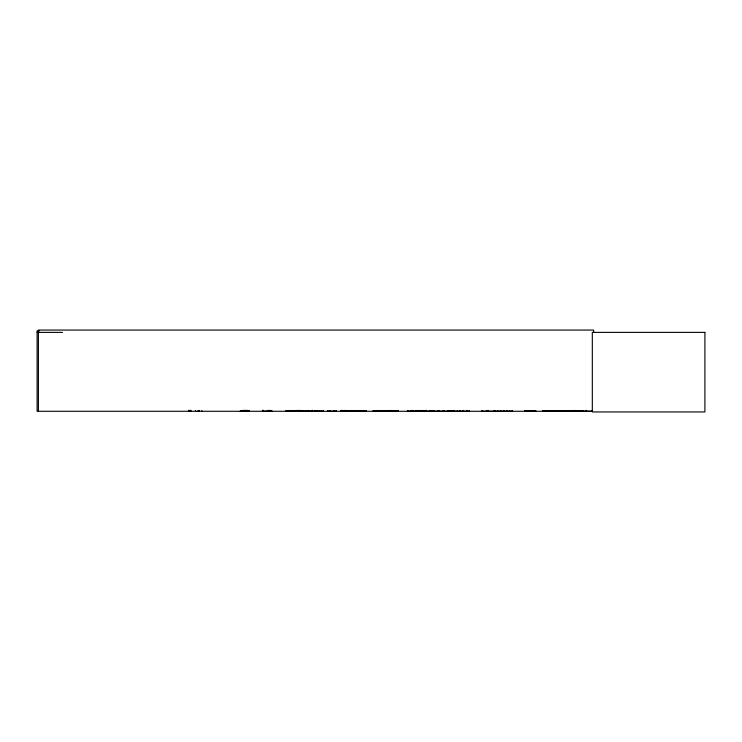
<?xml version="1.0" encoding="UTF-8"?>
<svg xmlns="http://www.w3.org/2000/svg" width="742" height="742" viewBox="0 0 742 742"><rect width="100%" height="100%" fill="white"/><g stroke="black" fill="none" stroke-linecap="round" stroke-linejoin="round"><path stroke-width="1.11" d="M437.984 411.105L438.058 410.614L437.984 411.272M457.341 411.244L457.341 410.614M497.724 411.244L497.724 410.614M509.652 411.244L509.661 410.614M448.094 411.244L448.112 410.614M460.04 411.17L460.04 410.614M580.133 410.614L579.734 411.272L579.892 410.614M449.884 411.17L449.958 410.614M568.289 411.17L567.027 411.226L567.482 410.743L568.112 411.207L567.426 410.985M591.81 411.189L591.819 410.614M407.534 411.17L407.571 410.614M415.826 411.189L415.882 410.614M391.294 411.189L391.331 410.447M412.84 411.17L412.895 410.614M442.872 411.17L442.928 410.614M503.568 411.189L503.493 410.447M503.929 411.105L503.911 410.447M262.918 411.272L271.822 410.669L271.878 411.272M240.816 411.17L240.76 410.614M303.079 411.17L303.051 410.614M289.426 411.189L289.473 410.447M296.299 411.17L296.16 410.669L296.114 411.272M240.185 411.272L249.164 411.189M302.05 411.17L301.975 410.447M317.168 411.17L317.057 410.614M388.789 411.189L388.706 410.447M352.923 411.17L352.951 410.669M561.954 411.253L563.354 411.207L562.102 411.077M563.957 411.077L564.263 411.253M579.567 410.641L579.613 411.077M581.459 411.077L581.691 410.614M581.719 411.189L581.895 410.641M407.358 411.189L469.287 411.244L469.278 410.614M415.974 411.189L416.039 410.614M524.594 411.226L525.048 410.743L536.021 411.207L524.622 411.253L525.522 411.207L525.048 410.743M529.436 411.272L530.799 410.743L531.42 411.207L530.957 410.743L530.521 411.253M535.557 410.743L535.093 411.226L535.937 411.263M542.903 410.743C544.396 411.346 541.428 411.383 542.903 410.743L560.702 410.753M547.939 411.244L547.503 410.957M547.717 410.985L547.039 411.226L548.811 410.743L548.978 411.244M567.639 410.957L567.055 411.253M568.316 411.244L568.845 410.985M568.576 410.985L569.17 411.263L568.632 410.743M573.39 410.743C571.906 411.383 574.874 411.346 573.39 410.743L562.89 410.743M381.073 411.189L381.11 410.669M308.885 411.189L308.932 410.669L309.015 411.207M422.959 411.189L423.005 410.669L423.042 411.272M564.078 411.272L564.412 411.077M494.886 411.189L512.611 411.207M263.271 411.189L263.327 410.669M358.646 411.189L358.711 410.669M366.094 411.189L340.903 411.189M323.15 411.189L286.134 410.669M336.247 411.189L327.695 411.189M526.264 410.985L525.772 411.253L526.199 410.743L526.523 411.244M530.641 411.244L529.807 410.743L529.38 411.253M531.393 411.244L530.855 410.985M534.351 410.985L534.871 411.207L534.407 410.743L534.092 411.244M552.206 410.985L552.725 411.207L552.252 410.743L551.946 411.244M564.421 411.263L564.031 410.743L563.577 411.226L564.096 410.985M569.012 411.263L568.789 410.743L568.177 411.226L568.307 410.614M572.184 410.985L572.703 411.207L572.24 410.743L571.924 411.244M387.816 411.189L387.899 410.669L387.983 411.272M389.225 411.189L389.309 410.669M39.419 330.895L37.1 330.895L37.1 411.272L592.468 411.272M37.1 332.388L62.551 332.388M288.629 410.753L303.478 410.753M349.547 410.753L364.405 410.753M373.161 410.753L398.037 410.753M582.822 410.92L561.249 410.92L592.107 411.244L592.088 410.614M288.601 410.966L303.515 410.966M349.519 410.947L364.433 410.947M373.133 410.947L398.064 410.966M524.993 410.985L535.613 410.985M542.847 410.985L560.729 410.966M561.249 411.077L582.822 411.077M373.152 411.226L398.046 411.226M542.448 411.226L560.72 411.226M549.191 411.263L547.503 410.743M530.131 411.244L529.649 410.743M416.921 411.272L416.995 410.614L417.162 411.189M451.637 411.189L451.563 410.669M357.616 411.189L357.551 410.669M303.144 411.17L303.153 410.614M302.217 411.17L302.198 410.447M297.115 411.17L297.152 410.28M306.567 411.189L306.502 410.669M356.837 411.189L356.772 410.669L356.716 411.272M348.452 411.189L348.388 410.669M317.131 411.17L317.261 410.614M308.635 411.17L308.561 410.614M449.773 411.189L449.884 410.614M419.249 411.189L419.202 410.669M421.4 411.189L421.354 410.669M351.522 411.189L351.513 410.669M387.241 411.189L387.194 410.447M438.837 411.189L438.828 410.447M438.68 411.189L438.652 410.669M569.875 411.17L569.865 410.614M460.309 411.189L460.309 410.614M482.161 411.189L482.161 410.614M448.391 411.272L448.381 410.614M593.628 332.388L593.628 330.06L38.408 330.06L38.408 411.272M586.301 410.447L586.301 411.272M586.087 410.447L586.087 411.272M585.883 410.447L585.883 411.272M585.679 410.447L585.679 411.272M582.804 410.641L582.804 411.253M575.811 410.447L575.811 411.272M575.402 410.447L575.402 411.272M574.596 410.447L574.596 411.272M574.187 410.447L574.187 411.272M512.166 410.614L512.166 411.272M507.064 410.447L507.064 411.272M506.767 410.447L506.767 411.272M500.702 410.447L500.702 411.272M500.405 410.447L500.405 411.272M495.304 410.614L495.304 411.272M494.014 410.614L494.098 411.272L482.077 411.244L482.087 410.614M488.329 410.447L488.329 411.272L488.264 410.447M488.106 410.614L488.106 411.272M487.856 410.447L487.911 411.272M486.817 410.447L486.817 411.272M466.941 410.28L466.941 411.272M463.527 410.447L463.509 411.272M463.11 410.447L463.101 411.272M454.521 410.447L454.521 411.272M454.308 410.447L454.308 411.272M454.104 410.447L454.104 411.272M453.9 410.447L453.9 411.272M452.88 410.614L452.88 411.272M451.479 410.614L451.479 411.272M444.226 410.447L444.226 411.272M444.133 410.447L444.17 411.272M443.781 410.447L443.753 411.272M443.725 410.447L443.725 411.272M443.549 410.447L443.549 411.272M439.45 410.614L439.45 411.272M438.624 410.614L438.624 411.272M438.476 410.447L438.476 411.272M434.079 410.447L434.079 411.272M433.782 410.447L433.782 411.272M432.929 410.614L432.929 411.272M431.612 410.614L431.612 411.272M430.156 410.614L430.156 411.272M429.312 410.614L429.312 411.272M426.381 410.28L426.381 411.272M425.973 410.447L425.973 411.272M425.574 410.447L425.583 411.272M424.285 410.614L424.285 411.272M424.211 410.614L424.211 411.272M423.719 410.447L423.719 411.272M423.367 410.447L423.367 411.272M421.28 410.447L421.317 411.272M420.927 410.447L420.927 411.272M419.165 410.614L419.165 411.272M418.84 410.447L418.84 411.272M418.488 410.447L418.488 411.272M415.641 410.447L415.631 411.272M415.288 410.614L415.288 411.272M412.413 410.447L412.413 411.272M412.116 410.447L412.116 411.272M411.244 410.447L411.244 411.272M410.985 410.447L410.985 411.272M408.425 410.614L408.425 411.272M394.345 410.614L394.345 411.272M391.702 410.447L391.702 411.272M391.581 410.614L391.581 411.272M389.977 410.447L390.032 411.272M389.392 410.614L389.392 411.272M389.031 410.447L389.031 411.272M386.944 410.614L386.879 411.272L386.832 410.447M385.042 410.614L385.042 411.272M383.215 410.447L383.215 411.272M382.891 410.447L382.891 411.272M381.156 410.614L381.156 411.272M377.576 410.614L377.576 411.272M366.223 410.614L366.223 411.272M363.663 410.447L363.663 411.272M363.404 410.447L363.404 411.272M358.776 410.614L358.776 411.272M357.477 410.614L357.477 411.272M354.398 410.447L354.398 411.272M353.424 410.447L353.424 411.272M353.211 410.447L353.211 411.272M353.109 410.614L353.034 411.272M351.727 410.447L351.727 411.272M351.43 410.447L351.439 411.272M351.216 410.614L351.216 411.272M348.332 410.614L348.332 411.272M346.727 410.614L346.727 411.272M345.577 410.447L345.577 411.272M345.215 410.447L345.215 411.272M344.232 410.28L344.232 411.272M342.702 410.447L342.702 411.272M342.489 410.447L342.489 411.272M341.914 410.28L341.914 411.272M340.763 410.614L340.763 411.272M336.395 410.614L336.395 411.272M334.661 410.447L334.661 411.272M334.457 410.447L334.457 411.272M333.585 410.614L333.585 411.272M330.422 410.614L330.422 411.272M329.531 410.447L329.531 411.272M329.327 410.447L329.327 411.272M327.556 410.614L327.556 411.272M323.289 410.614L323.289 411.272M321.527 410.447L321.527 411.272M321.314 410.447L321.314 411.272M319.273 410.614L319.273 411.272M314.97 410.447L314.97 411.272M314.608 410.447L314.608 411.272M312.41 410.28L312.41 411.272M312.03 410.447L312.03 411.272M311.733 410.447L311.733 411.272M311.538 410.614L311.538 411.272M308.431 410.447L308.431 411.272M308.143 410.447L308.143 411.272M306.427 410.614L306.427 411.272M302.124 410.614L302.142 411.272M300.38 410.447L300.38 411.272M300.167 410.447L300.167 411.272L300.046 410.669M299.981 410.614L299.981 411.272M299.471 410.28L299.471 411.272M298.998 410.447L298.998 411.272M298.794 410.447L298.794 411.272M298.071 410.447L298.071 411.272M297.857 410.447L297.857 411.272M297.023 410.614L297.023 411.272M296.383 410.614L296.383 411.272M294.463 410.614L294.463 411.272M294.388 410.447L294.388 411.272M294.166 410.447L294.166 411.272M289.937 410.614L289.937 411.272M289.176 410.447L289.176 411.272M286.078 410.614L286.078 411.272M270.227 410.28L270.227 411.272M268.715 410.447L268.715 411.272M268.585 410.28L268.585 411.272M268.418 410.447L268.418 411.272M263.456 410.28L263.391 411.272M262.501 410.28L262.501 411.272M249.284 410.614L249.284 411.272M247.726 410.28L247.726 411.272M246.789 410.614L246.789 411.272M246.196 410.28L246.177 411.272M245.954 410.447L245.954 411.272L245.75 410.447M245.472 410.28L245.472 411.272M245.027 410.447L245.027 411.272M244.814 410.447L244.814 411.272M243.877 410.28L243.877 411.272M243.144 410.28L243.144 411.272M241.697 410.614L241.697 411.272M240.9 410.614L240.9 411.272M201.815 410.614L201.815 411.272M199.338 410.614L199.338 411.272M198.708 410.614L198.708 411.272M198.04 410.614L198.04 411.272M195.517 410.614L195.517 411.272M190.954 410.28L190.954 411.272M189.998 410.28L189.998 411.272M188.635 410.28L188.635 411.272M544.053 410.743C542.578 411.383 545.546 411.346 544.053 410.743M553.402 410.743C551.927 411.383 554.895 411.346 553.402 410.743M704.9 332.388L592.32 332.388L592.32 411.94L704.9 411.94L704.9 332.388M449.531 411.189L449.485 410.669L449.448 411.272M341.005 411.189L340.958 410.669L340.921 411.272M397.452 411.189L397.415 410.669L397.378 411.272M450.886 411.272L450.886 410.447L450.839 411.272"/></g></svg>
